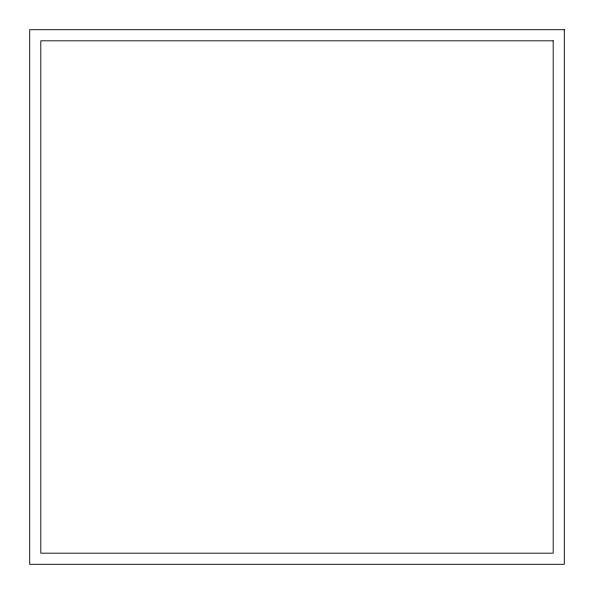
<?xml version="1.0" encoding="UTF-8"?>
<svg xmlns="http://www.w3.org/2000/svg" width="594" height="594" viewBox="0 0 594 594"><rect width="100%" height="100%" fill="white"/><g stroke="black" fill="none" stroke-linecap="round" stroke-linejoin="round"><path stroke-width="0.89" d="M564.3 29.7L29.7 29.7L29.7 564.3L564.3 564.3L564.3 29.7M553.185 40.815L40.815 40.815L40.815 553.185L553.185 553.185L553.185 40.815"/></g></svg>
